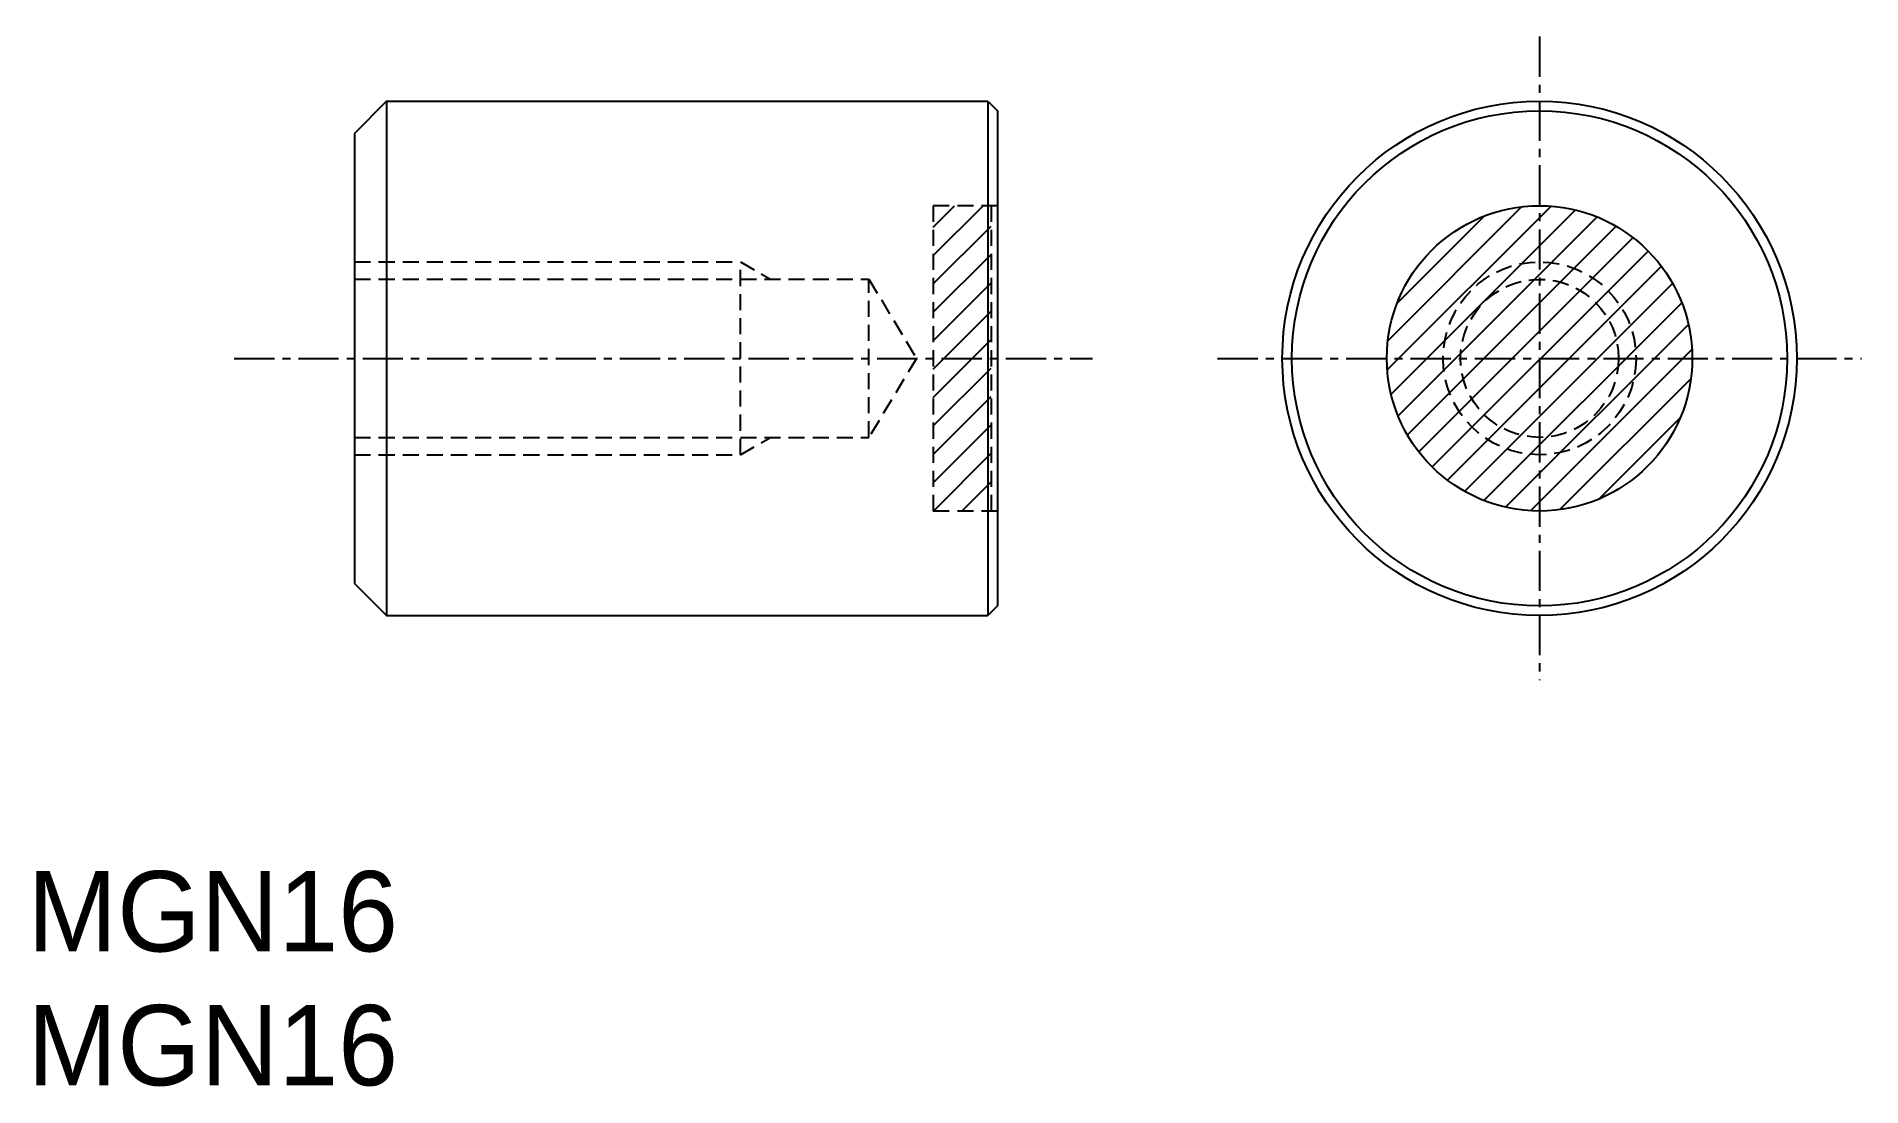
# Model space of a CAD drawing. Extents: x -56.9 to -0.1, y 10.5 to 43.2.
import ezdxf

# ---------------------------------------------------------------- set-up
doc = ezdxf.new("R2010")
doc.units = 0
doc.linetypes.add('CENTER', pattern=[2, 1.25, -0.25, 0.25, -0.25])
doc.linetypes.add('DASHED', pattern=[0.75, 0.5, -0.25])
doc.layers.get('0').update_dxf_attribs({"linetype": 'CONTINUOUS'})
doc.layers.add('CENTER', color=1, linetype='CENTER')

# ---------------------------------------------------------------- blocks, each defined once
blk = doc.blocks.new('*X13')
at = {"color": 0, "linetype": 'CONTINUOUS'}
for p, q in [((-14.896, 32.834), (-9.803, 37.927)), ((-14.877, 33.736), (-10.705, 37.909)), ((-14.775, 32.071), (-9.04, 37.806)), ((-14.586, 34.911), (-11.88, 37.617)), ((-14.56, 31.402), (-8.371, 37.591)), ((-14.269, 30.809), (-7.778, 37.3)), ((-13.914, 30.281), (-7.249, 36.945)), ((-13.498, 29.812), (-6.781, 36.529)), ((-13.025, 29.402), (-6.371, 36.056)), ((-12.491, 29.052), (-6.021, 35.522)), ((-11.891, 28.767), (-5.736, 34.922)), ((-11.216, 28.559), (-5.528, 34.247)), ((-10.442, 28.449), (-5.417, 33.473)), ((-9.524, 28.483), (-5.452, 32.555)), ((-8.307, 28.816), (-5.785, 31.338))]:
    blk.add_line(p, q, dxfattribs=at)
blk = doc.blocks.new('*X14')
at = {"color": 0, "linetype": 'CONTINUOUS'}
for p, q in [((-29.016, 36.391), (-27.467, 37.94)), ((-29.016, 37.275), (-28.351, 37.94)), ((-29.016, 35.507), (-27.216, 37.307)), ((-29.016, 34.624), (-27.216, 36.424)), ((-29.016, 33.74), (-27.216, 35.54)), ((-29.016, 32.856), (-27.216, 34.656)), ((-29.016, 31.972), (-27.216, 33.772)), ((-29.016, 31.088), (-27.216, 32.888)), ((-29.016, 30.204), (-27.216, 32.004)), ((-29.016, 29.32), (-27.216, 31.12)), ((-29.012, 28.44), (-27.216, 30.236)), ((-28.129, 28.44), (-27.216, 29.352)), ((-27.245, 28.44), (-27.216, 28.469))]:
    blk.add_line(p, q, dxfattribs=at)

msp = doc.modelspace()

# ---------------------------------------------------------------- linework, layer by layer
at = {"color": 7, "linetype": 'CONTINUOUS'}
for p, q in [((-46.016, 41.19), (-47.016, 40.19)), ((-46.016, 41.19), (-27.316, 41.19)), ((-46.016, 41.19), (-46.016, 25.19)), ((-27.316, 41.19), (-27.016, 40.89)), ((-27.316, 41.19), (-27.316, 25.19)), ((-27.016, 40.89), (-27.016, 25.49)), ((-47.016, 40.19), (-47.016, 26.19)), ((-47.016, 26.19), (-46.016, 25.19)), ((-46.016, 25.19), (-27.316, 25.19)), ((-27.016, 25.49), (-27.316, 25.19))]:
    msp.add_line(p, q, dxfattribs=at)
at = {"color": 3, "linetype": 'DASHED'}
for p, q in [((-29.016, 37.94), (-29.016, 28.44)), ((-27.016, 37.94), (-29.016, 37.94)), ((-27.216, 37.94), (-27.216, 28.44)), ((-47.016, 36.19), (-35.016, 36.19)), ((-35.016, 30.19), (-35.016, 36.19)), ((-35.016, 36.19), (-34.078, 35.649)), ((-47.016, 35.649), (-31.016, 35.649)), ((-31.016, 30.732), (-31.016, 35.649)), ((-31.016, 35.649), (-29.541, 33.19)), ((-29.541, 33.19), (-31.016, 30.732)), ((-29.516, 33.19), (-29.516, 33.19)), ((-47.016, 30.732), (-31.016, 30.732)), ((-35.016, 30.19), (-34.078, 30.732)), ((-47.016, 30.19), (-35.016, 30.19)), ((-27.016, 28.44), (-29.016, 28.44))]:
    msp.add_line(p, q, dxfattribs=at)
at = {"color": 7, "linetype": 'CONTINUOUS'}
for radius in [8, 7.7, 4.75]:
    msp.add_circle((-10.159, 33.19), radius, dxfattribs=at)
at = {"color": 3, "linetype": 'DASHED'}
for radius in [3, 2.458]:
    msp.add_circle((-10.159, 33.19), radius, dxfattribs=at)
at = {"layer": 'CENTER', "color": 1, "linetype": 'CENTER'}
for p, q in [((-10.159, 43.203), (-10.159, 23.177)), ((-50.759, 33.19), (-24.066, 33.19)), ((-20.172, 33.19), (-0.146, 33.19))]:
    msp.add_line(p, q, dxfattribs=at)

# ---------------------------------------------------------------- block references
at = {"color": 3, "linetype": 'CONTINUOUS'}
for name in ['*X14', '*X13']:
    msp.add_blockref(name, (0, 0), dxfattribs=at)

# ---------------------------------------------------------------- texts
at = {"color": 7, "linetype": 'CONTINUOUS'}
for p in [(-57.181, 14.74), (-57.181, 10.573)]:
    msp.add_text('MGN16', height=2.5, dxfattribs=at).set_placement(p)

doc.saveas('drawing.dxf')
